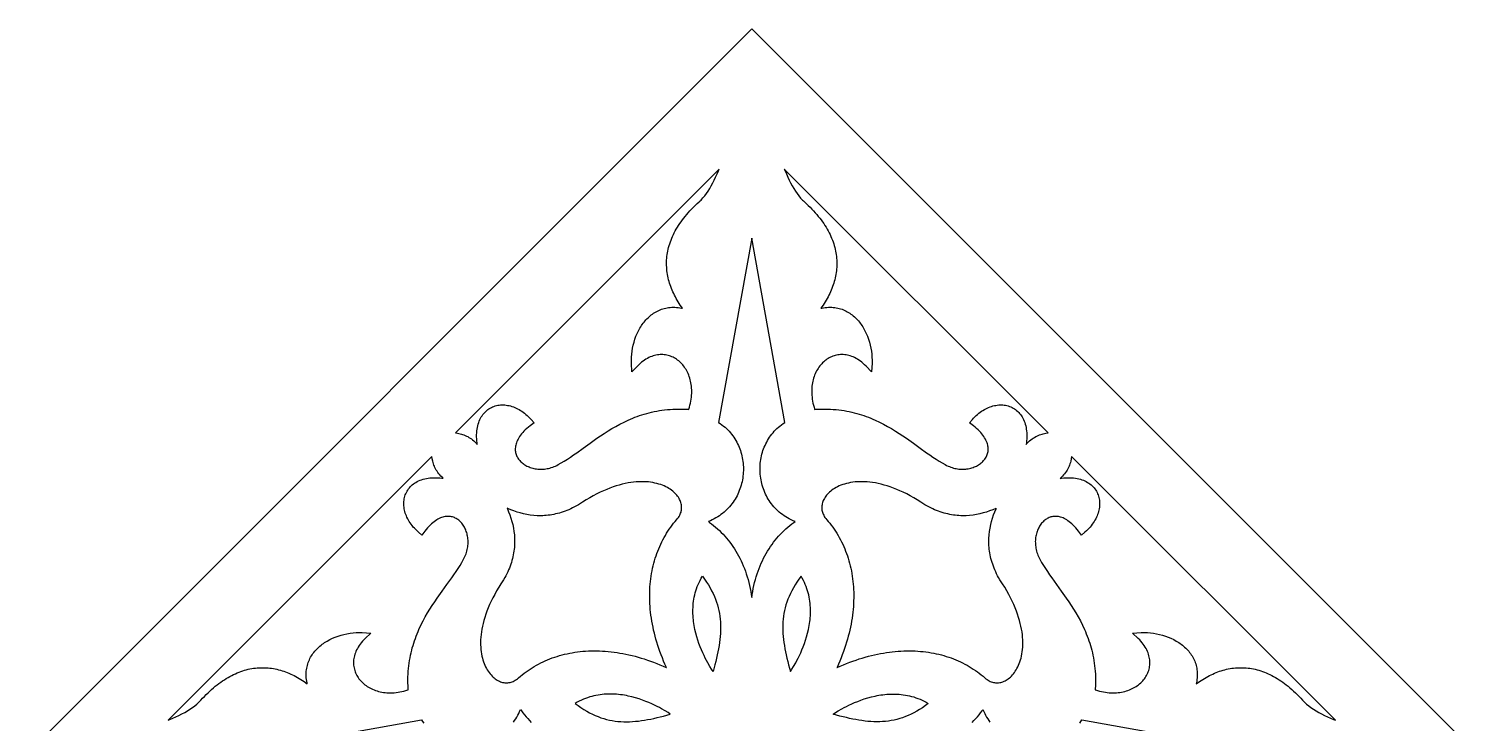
# Model space of a CAD drawing. Extents: x -43.3 to 43.4, y -43.3 to 43.4.
# Drawn here: x -43.3 to 43.4, y 1.8 to 43.4 of the extents above; entities that cross this region are included whole.
import ezdxf

# ---------------------------------------------------------------- set-up
doc = ezdxf.new("R2010")
doc.units = 0
doc.header["$MEASUREMENT"] = 0
doc.layers.get('0').update_dxf_attribs({"linetype": 'CONTINUOUS'})
doc.layers.add('LAYER_1', color=18, linetype='CONTINUOUS')

msp = doc.modelspace()

# ---------------------------------------------------------------- linework, layer by layer
msp.add_lwpolyline([(-43.345, 0.044), (0.017, -43.318), (43.379, 0.044), (0.017, 43.406)], close=True)
at = {"layer": 'LAYER_1'}
for points in [[(-5.083, 29.762), (-5.069, 29.871), (-5.052, 29.98), (-5.032, 30.089), (-5.008, 30.198), (-4.981, 30.307), (-4.95, 30.417), (-4.916, 30.526), (-4.879, 30.636), (-4.838, 30.746), (-4.794, 30.855), (-4.747, 30.965), (-4.696, 31.075), (-4.641, 31.184), (-4.583, 31.294), (-4.521, 31.403), (-4.456, 31.513), (-4.387, 31.622), (-4.315, 31.732), (-4.239, 31.841), (-4.159, 31.951), (-4.076, 32.06), (-3.989, 32.169), (-3.898, 32.278), (-3.803, 32.387), (-3.705, 32.496), (-3.603, 32.604), (-3.496, 32.713), (-3.387, 32.821), (-3.273, 32.929), (-3.156, 33.036), (-3.097, 33.092), (-3.04, 33.148), (-2.984, 33.208), (-2.929, 33.269), (-2.821, 33.4), (-2.717, 33.539), (-2.617, 33.687), (-2.52, 33.842), (-2.426, 34.004), (-2.335, 34.172), (-2.247, 34.346), (-2.162, 34.525), (-2.079, 34.709), (-1.999, 34.896), (-1.956, 35), (-17.77, 19.185), (-17.637, 19.163), (-17.487, 19.13), (-17.41, 19.11), (-17.334, 19.087), (-17.258, 19.06), (-17.182, 19.03), (-17.107, 18.997), (-17.031, 18.959), (-16.957, 18.918), (-16.883, 18.872), (-16.809, 18.821), (-16.737, 18.766), (-16.665, 18.705), (-16.595, 18.64), (-16.525, 18.569), (-16.459, 18.496), (-16.471, 18.583), (-16.484, 18.711), (-16.493, 18.836), (-16.496, 18.957), (-16.496, 19.075), (-16.491, 19.189), (-16.482, 19.3), (-16.468, 19.407), (-16.45, 19.511), (-16.429, 19.612), (-16.403, 19.709), (-16.374, 19.802), (-16.34, 19.892), (-16.304, 19.979), (-16.263, 20.061), (-16.219, 20.14), (-16.172, 20.215), (-16.121, 20.286), (-16.067, 20.353), (-16.01, 20.417), (-15.95, 20.476), (-15.888, 20.531), (-15.823, 20.582), (-15.755, 20.629), (-15.685, 20.671), (-15.613, 20.71), (-15.539, 20.744), (-15.464, 20.774), (-15.386, 20.799), (-15.307, 20.82), (-15.227, 20.837), (-15.146, 20.85), (-15.063, 20.858), (-14.98, 20.862), (-14.895, 20.862), (-14.811, 20.858), (-14.725, 20.849), (-14.64, 20.836), (-14.554, 20.819), (-14.467, 20.798), (-14.381, 20.773), (-14.295, 20.743), (-14.209, 20.71), (-14.123, 20.672), (-14.038, 20.63), (-13.953, 20.584), (-13.869, 20.534), (-13.786, 20.48), (-13.703, 20.422), (-13.622, 20.359), (-13.541, 20.293), (-13.462, 20.223), (-13.383, 20.148), (-13.307, 20.069), (-13.231, 19.987), (-13.056, 19.78), (-13.294, 19.602), (-13.395, 19.521), (-13.489, 19.44), (-13.576, 19.36), (-13.657, 19.28), (-13.731, 19.201), (-13.799, 19.122), (-13.861, 19.044), (-13.917, 18.967), (-13.967, 18.891), (-14.011, 18.815), (-14.049, 18.741), (-14.083, 18.668), (-14.111, 18.596), (-14.134, 18.526), (-14.152, 18.456), (-14.166, 18.388), (-14.175, 18.321), (-14.18, 18.256), (-14.181, 18.191), (-14.178, 18.128), (-14.171, 18.067), (-14.16, 18.006), (-14.145, 17.947), (-14.127, 17.889), (-14.105, 17.832), (-14.08, 17.777), (-14.052, 17.723), (-14.02, 17.67), (-13.985, 17.618), (-13.947, 17.569), (-13.905, 17.52), (-13.861, 17.473), (-13.814, 17.428), (-13.764, 17.385), (-13.711, 17.344), (-13.656, 17.305), (-13.598, 17.267), (-13.538, 17.232), (-13.476, 17.199), (-13.411, 17.169), (-13.344, 17.141), (-13.276, 17.115), (-13.206, 17.092), (-13.134, 17.071), (-13.06, 17.054), (-12.985, 17.039), (-12.909, 17.027), (-12.831, 17.018), (-12.753, 17.012), (-12.673, 17.008), (-12.593, 17.009), (-12.512, 17.012), (-12.431, 17.019), (-12.349, 17.029), (-12.266, 17.042), (-12.184, 17.059), (-12.101, 17.079), (-12.018, 17.103), (-11.935, 17.131), (-11.853, 17.163), (-11.771, 17.198), (-11.689, 17.237), (-11.606, 17.282), (-11.422, 17.383), (-11.239, 17.491), (-11.054, 17.608), (-10.868, 17.731), (-10.68, 17.86), (-10.489, 17.993), (-10.099, 18.274), (-9.697, 18.565), (-9.28, 18.86), (-9.064, 19.008), (-8.844, 19.154), (-8.618, 19.298), (-8.387, 19.438), (-8.15, 19.575), (-7.906, 19.707), (-7.657, 19.834), (-7.4, 19.953), (-7.269, 20.011), (-7.136, 20.066), (-7.001, 20.12), (-6.864, 20.171), (-6.725, 20.22), (-6.585, 20.267), (-6.442, 20.311), (-6.297, 20.353), (-6.15, 20.392), (-6.001, 20.428), (-5.849, 20.462), (-5.696, 20.492), (-5.54, 20.52), (-5.381, 20.544), (-5.221, 20.565), (-5.058, 20.582), (-4.893, 20.596), (-4.725, 20.607), (-4.554, 20.613), (-4.382, 20.616), (-4.206, 20.615), (-4.028, 20.611), (-3.848, 20.601), (-3.781, 20.597), (-3.775, 20.613), (-3.737, 20.735), (-3.703, 20.855), (-3.675, 20.975), (-3.651, 21.092), (-3.631, 21.209), (-3.616, 21.324), (-3.605, 21.437), (-3.599, 21.549), (-3.596, 21.659), (-3.598, 21.767), (-3.603, 21.873), (-3.612, 21.978), (-3.625, 22.08), (-3.642, 22.181), (-3.662, 22.279), (-3.685, 22.375), (-3.712, 22.469), (-3.742, 22.56), (-3.775, 22.649), (-3.811, 22.736), (-3.85, 22.819), (-3.891, 22.901), (-3.936, 22.979), (-3.983, 23.055), (-4.033, 23.128), (-4.085, 23.197), (-4.139, 23.264), (-4.196, 23.328), (-4.254, 23.389), (-4.315, 23.446), (-4.378, 23.5), (-4.442, 23.551), (-4.509, 23.599), (-4.577, 23.643), (-4.646, 23.683), (-4.717, 23.72), (-4.789, 23.753), (-4.863, 23.783), (-4.938, 23.808), (-5.014, 23.83), (-5.092, 23.848), (-5.17, 23.862), (-5.249, 23.873), (-5.329, 23.879), (-5.41, 23.88), (-5.492, 23.878), (-5.575, 23.871), (-5.658, 23.86), (-5.742, 23.844), (-5.826, 23.824), (-5.911, 23.799), (-5.997, 23.769), (-6.082, 23.735), (-6.169, 23.695), (-6.255, 23.65), (-6.341, 23.6), (-6.428, 23.544), (-6.514, 23.483), (-6.601, 23.416), (-6.687, 23.344), (-6.772, 23.266), (-6.858, 23.182), (-7.182, 22.838), (-7.215, 23.36), (-7.218, 23.542), (-7.212, 23.724), (-7.198, 23.907), (-7.175, 24.09), (-7.145, 24.271), (-7.106, 24.451), (-7.059, 24.629), (-7.004, 24.804), (-6.941, 24.975), (-6.87, 25.142), (-6.791, 25.305), (-6.705, 25.462), (-6.658, 25.539), (-6.61, 25.614), (-6.56, 25.687), (-6.508, 25.759), (-6.454, 25.829), (-6.398, 25.896), (-6.34, 25.962), (-6.281, 26.026), (-6.219, 26.088), (-6.155, 26.147), (-6.09, 26.204), (-6.022, 26.258), (-5.953, 26.31), (-5.882, 26.36), (-5.809, 26.406), (-5.734, 26.45), (-5.657, 26.491), (-5.579, 26.528), (-5.498, 26.563), (-5.416, 26.594), (-5.333, 26.622), (-5.247, 26.647), (-5.16, 26.668), (-5.071, 26.686), (-4.981, 26.699), (-4.889, 26.709), (-4.796, 26.715), (-4.701, 26.717), (-4.604, 26.716), (-4.507, 26.71), (-4.408, 26.7), (-4.308, 26.685), (-4.206, 26.667), (-4.147, 26.654), (-4.282, 26.848), (-4.408, 27.045), (-4.524, 27.243), (-4.579, 27.344), (-4.631, 27.444), (-4.68, 27.545), (-4.727, 27.647), (-4.772, 27.749), (-4.814, 27.851), (-4.853, 27.954), (-4.889, 28.057), (-4.923, 28.161), (-4.954, 28.266), (-4.983, 28.37), (-5.008, 28.475), (-5.031, 28.581), (-5.051, 28.687), (-5.068, 28.793), (-5.081, 28.899), (-5.092, 29.006), (-5.1, 29.113), (-5.105, 29.221), (-5.107, 29.328), (-5.106, 29.436), (-5.102, 29.545), (-5.094, 29.653)], [(16.01, 20.416), (16.067, 20.353), (16.121, 20.286), (16.171, 20.215), (16.219, 20.14), (16.263, 20.061), (16.303, 19.978), (16.34, 19.892), (16.374, 19.802), (16.403, 19.709), (16.429, 19.612), (16.45, 19.511), (16.468, 19.407), (16.481, 19.3), (16.491, 19.189), (16.496, 19.074), (16.496, 18.957), (16.493, 18.835), (16.484, 18.711), (16.471, 18.583), (16.459, 18.495), (16.525, 18.569), (16.595, 18.64), (16.665, 18.705), (16.737, 18.766), (16.809, 18.821), (16.883, 18.872), (16.957, 18.918), (17.031, 18.959), (17.107, 18.997), (17.182, 19.03), (17.258, 19.06), (17.334, 19.087), (17.41, 19.11), (17.487, 19.13), (17.637, 19.163), (17.77, 19.185), (1.956, 35), (1.999, 34.896), (2.079, 34.709), (2.162, 34.525), (2.247, 34.346), (2.335, 34.172), (2.426, 34.004), (2.52, 33.842), (2.617, 33.687), (2.717, 33.539), (2.821, 33.4), (2.929, 33.268), (2.984, 33.207), (3.04, 33.148), (3.097, 33.091), (3.156, 33.036), (3.273, 32.929), (3.387, 32.821), (3.496, 32.713), (3.602, 32.604), (3.705, 32.495), (3.803, 32.387), (3.898, 32.278), (3.989, 32.169), (4.076, 32.06), (4.159, 31.95), (4.239, 31.841), (4.315, 31.732), (4.387, 31.622), (4.456, 31.513), (4.521, 31.403), (4.583, 31.294), (4.641, 31.184), (4.696, 31.074), (4.747, 30.965), (4.794, 30.855), (4.838, 30.746), (4.879, 30.636), (4.916, 30.526), (4.95, 30.417), (4.981, 30.307), (5.008, 30.198), (5.032, 30.089), (5.052, 29.98), (5.069, 29.871), (5.083, 29.762), (5.094, 29.653), (5.102, 29.545), (5.106, 29.436), (5.107, 29.328), (5.105, 29.221), (5.1, 29.113), (5.092, 29.006), (5.081, 28.899), (5.068, 28.793), (5.051, 28.687), (5.031, 28.581), (5.008, 28.475), (4.983, 28.37), (4.954, 28.266), (4.923, 28.161), (4.889, 28.057), (4.853, 27.954), (4.814, 27.851), (4.772, 27.749), (4.727, 27.647), (4.68, 27.545), (4.631, 27.444), (4.579, 27.344), (4.524, 27.243), (4.408, 27.045), (4.282, 26.848), (4.147, 26.654), (4.206, 26.667), (4.308, 26.685), (4.408, 26.7), (4.507, 26.71), (4.604, 26.716), (4.701, 26.718), (4.795, 26.715), (4.889, 26.709), (4.981, 26.699), (5.071, 26.686), (5.16, 26.668), (5.247, 26.647), (5.332, 26.623), (5.416, 26.595), (5.498, 26.563), (5.579, 26.529), (5.657, 26.491), (5.734, 26.45), (5.809, 26.406), (5.882, 26.36), (5.953, 26.31), (6.022, 26.258), (6.09, 26.204), (6.155, 26.147), (6.219, 26.088), (6.281, 26.026), (6.34, 25.962), (6.398, 25.896), (6.454, 25.829), (6.508, 25.759), (6.56, 25.687), (6.61, 25.614), (6.658, 25.539), (6.705, 25.462), (6.791, 25.305), (6.87, 25.143), (6.941, 24.975), (7.004, 24.804), (7.059, 24.629), (7.106, 24.451), (7.144, 24.271), (7.175, 24.09), (7.198, 23.907), (7.212, 23.725), (7.218, 23.542), (7.215, 23.36), (7.182, 22.838), (6.858, 23.182), (6.772, 23.266), (6.687, 23.344), (6.6, 23.417), (6.514, 23.483), (6.428, 23.544), (6.341, 23.6), (6.255, 23.65), (6.168, 23.695), (6.082, 23.735), (5.997, 23.769), (5.911, 23.799), (5.826, 23.824), (5.742, 23.844), (5.658, 23.86), (5.575, 23.871), (5.492, 23.878), (5.41, 23.88), (5.329, 23.879), (5.249, 23.873), (5.17, 23.862), (5.091, 23.848), (5.014, 23.83), (4.938, 23.808), (4.863, 23.783), (4.789, 23.753), (4.717, 23.72), (4.646, 23.683), (4.576, 23.643), (4.508, 23.599), (4.442, 23.551), (4.378, 23.5), (4.315, 23.446), (4.254, 23.389), (4.195, 23.328), (4.139, 23.264), (4.085, 23.197), (4.032, 23.127), (3.983, 23.055), (3.936, 22.979), (3.891, 22.901), (3.85, 22.819), (3.811, 22.735), (3.775, 22.649), (3.742, 22.56), (3.712, 22.469), (3.685, 22.375), (3.662, 22.279), (3.642, 22.181), (3.625, 22.08), (3.612, 21.978), (3.603, 21.873), (3.598, 21.767), (3.596, 21.659), (3.599, 21.549), (3.605, 21.437), (3.616, 21.324), (3.631, 21.209), (3.651, 21.092), (3.675, 20.974), (3.703, 20.855), (3.737, 20.735), (3.775, 20.613), (3.781, 20.596), (3.848, 20.601), (4.028, 20.61), (4.206, 20.615), (4.382, 20.616), (4.554, 20.613), (4.725, 20.607), (4.893, 20.596), (5.058, 20.582), (5.221, 20.565), (5.381, 20.544), (5.54, 20.52), (5.696, 20.492), (5.849, 20.462), (6.001, 20.428), (6.15, 20.392), (6.297, 20.353), (6.442, 20.311), (6.585, 20.267), (6.725, 20.22), (6.864, 20.171), (7.001, 20.12), (7.136, 20.066), (7.269, 20.011), (7.4, 19.953), (7.657, 19.833), (7.906, 19.707), (8.15, 19.575), (8.387, 19.438), (8.618, 19.297), (8.843, 19.154), (9.064, 19.008), (9.28, 18.86), (9.697, 18.565), (10.099, 18.274), (10.489, 17.993), (10.679, 17.859), (10.868, 17.731), (11.054, 17.608), (11.239, 17.491), (11.422, 17.383), (11.606, 17.282), (11.689, 17.237), (11.771, 17.198), (11.853, 17.163), (11.935, 17.131), (12.018, 17.103), (12.101, 17.079), (12.183, 17.059), (12.266, 17.042), (12.348, 17.029), (12.43, 17.019), (12.512, 17.012), (12.593, 17.009), (12.673, 17.008), (12.753, 17.011), (12.831, 17.018), (12.909, 17.027), (12.985, 17.039), (13.06, 17.054), (13.133, 17.071), (13.205, 17.092), (13.276, 17.115), (13.344, 17.141), (13.411, 17.169), (13.476, 17.199), (13.538, 17.232), (13.598, 17.267), (13.656, 17.305), (13.711, 17.344), (13.764, 17.385), (13.814, 17.428), (13.861, 17.473), (13.905, 17.52), (13.947, 17.568), (13.985, 17.618), (14.02, 17.67), (14.052, 17.723), (14.08, 17.777), (14.105, 17.832), (14.127, 17.889), (14.145, 17.947), (14.16, 18.006), (14.171, 18.067), (14.178, 18.128), (14.181, 18.191), (14.18, 18.256), (14.175, 18.321), (14.166, 18.388), (14.152, 18.456), (14.134, 18.525), (14.111, 18.596), (14.083, 18.668), (14.049, 18.741), (14.011, 18.815), (13.966, 18.89), (13.917, 18.967), (13.861, 19.044), (13.799, 19.122), (13.731, 19.201), (13.657, 19.28), (13.576, 19.36), (13.489, 19.44), (13.394, 19.521), (13.293, 19.602), (13.056, 19.78), (13.231, 19.986), (13.307, 20.069), (13.383, 20.148), (13.461, 20.222), (13.541, 20.293), (13.621, 20.359), (13.703, 20.422), (13.786, 20.48), (13.869, 20.534), (13.953, 20.584), (14.038, 20.63), (14.123, 20.672), (14.209, 20.709), (14.295, 20.743), (14.381, 20.772), (14.467, 20.798), (14.553, 20.819), (14.639, 20.836), (14.725, 20.849), (14.811, 20.857), (14.895, 20.862), (14.98, 20.862), (15.063, 20.858), (15.145, 20.85), (15.227, 20.837), (15.307, 20.82), (15.386, 20.799), (15.464, 20.773), (15.539, 20.744), (15.613, 20.709), (15.685, 20.671), (15.755, 20.628), (15.823, 20.582), (15.888, 20.531), (15.95, 20.476)], [(0, 30.851), (-1.983, 19.805), (-1.882, 19.738), (-1.785, 19.669), (-1.691, 19.597), (-1.602, 19.521), (-1.515, 19.444), (-1.432, 19.363), (-1.353, 19.28), (-1.277, 19.195), (-1.205, 19.107), (-1.136, 19.017), (-1.071, 18.925), (-1.009, 18.831), (-0.951, 18.735), (-0.897, 18.637), (-0.846, 18.538), (-0.798, 18.437), (-0.754, 18.335), (-0.713, 18.231), (-0.676, 18.126), (-0.643, 18.02), (-0.613, 17.913), (-0.586, 17.806), (-0.563, 17.697), (-0.543, 17.587), (-0.527, 17.477), (-0.515, 17.367), (-0.506, 17.256), (-0.5, 17.145), (-0.498, 17.034), (-0.499, 16.922), (-0.504, 16.811), (-0.512, 16.7), (-0.524, 16.589), (-0.539, 16.478), (-0.558, 16.368), (-0.58, 16.259), (-0.606, 16.15), (-0.635, 16.042), (-0.667, 15.935), (-0.703, 15.829), (-0.743, 15.724), (-0.786, 15.62), (-0.832, 15.518), (-0.882, 15.417), (-0.935, 15.318), (-0.992, 15.22), (-1.052, 15.124), (-1.116, 15.03), (-1.183, 14.938), (-1.253, 14.848), (-1.327, 14.76), (-1.404, 14.675), (-1.485, 14.592), (-1.569, 14.511), (-1.656, 14.433), (-1.747, 14.358), (-1.842, 14.286), (-1.939, 14.216), (-2.041, 14.15), (-2.145, 14.087), (-2.253, 14.027), (-2.365, 13.97), (-2.479, 13.917), (-2.598, 13.868), (-2.528, 13.815), (-2.405, 13.724), (-2.285, 13.63), (-2.167, 13.532), (-2.051, 13.431), (-1.938, 13.326), (-1.828, 13.218), (-1.72, 13.107), (-1.614, 12.992), (-1.512, 12.874), (-1.412, 12.753), (-1.314, 12.628), (-1.22, 12.501), (-1.128, 12.37), (-1.04, 12.235), (-0.954, 12.098), (-0.871, 11.958), (-0.792, 11.814), (-0.715, 11.668), (-0.642, 11.518), (-0.572, 11.366), (-0.505, 11.21), (-0.442, 11.052), (-0.381, 10.891), (-0.325, 10.726), (-0.271, 10.559), (-0.222, 10.39), (-0.176, 10.217), (-0.133, 10.042), (-0.094, 9.864), (-0.059, 9.683), (-0.028, 9.499), (0, 9.313), (0.027, 9.499), (0.059, 9.683), (0.094, 9.864), (0.133, 10.042), (0.175, 10.217), (0.222, 10.39), (0.271, 10.559), (0.325, 10.726), (0.381, 10.891), (0.441, 11.052), (0.505, 11.21), (0.572, 11.366), (0.642, 11.518), (0.715, 11.668), (0.792, 11.814), (0.871, 11.958), (0.954, 12.098), (1.04, 12.236), (1.128, 12.37), (1.22, 12.501), (1.314, 12.628), (1.411, 12.753), (1.511, 12.874), (1.614, 12.992), (1.72, 13.107), (1.828, 13.218), (1.938, 13.326), (2.051, 13.431), (2.167, 13.532), (2.285, 13.63), (2.405, 13.724), (2.528, 13.815), (2.597, 13.868), (2.479, 13.917), (2.364, 13.97), (2.253, 14.027), (2.145, 14.087), (2.041, 14.15), (1.939, 14.216), (1.842, 14.286), (1.747, 14.358), (1.656, 14.433), (1.569, 14.511), (1.485, 14.592), (1.404, 14.675), (1.327, 14.76), (1.253, 14.848), (1.182, 14.938), (1.115, 15.03), (1.052, 15.124), (0.992, 15.22), (0.935, 15.318), (0.882, 15.417), (0.832, 15.518), (0.786, 15.62), (0.743, 15.724), (0.703, 15.829), (0.667, 15.935), (0.635, 16.042), (0.606, 16.15), (0.58, 16.259), (0.558, 16.368), (0.539, 16.478), (0.524, 16.589), (0.512, 16.7), (0.504, 16.811), (0.499, 16.922), (0.498, 17.034), (0.5, 17.145), (0.505, 17.256), (0.515, 17.367), (0.527, 17.477), (0.543, 17.587), (0.563, 17.697), (0.586, 17.806), (0.612, 17.914), (0.642, 18.021), (0.676, 18.127), (0.713, 18.231), (0.754, 18.335), (0.798, 18.437), (0.845, 18.538), (0.897, 18.638), (0.951, 18.735), (1.009, 18.831), (1.071, 18.925), (1.136, 19.017), (1.205, 19.107), (1.277, 19.195), (1.353, 19.28), (1.432, 19.363), (1.515, 19.444), (1.601, 19.522), (1.691, 19.597), (1.785, 19.669), (1.882, 19.738), (1.982, 19.805)], [(-19.122, 13.799), (-19.201, 13.731), (-19.28, 13.657), (-19.36, 13.576), (-19.44, 13.489), (-19.521, 13.395), (-19.602, 13.294), (-19.78, 13.056), (-19.987, 13.231), (-20.069, 13.307), (-20.148, 13.383), (-20.222, 13.462), (-20.293, 13.541), (-20.359, 13.622), (-20.422, 13.703), (-20.48, 13.786), (-20.534, 13.869), (-20.584, 13.953), (-20.63, 14.038), (-20.672, 14.123), (-20.71, 14.209), (-20.743, 14.295), (-20.773, 14.381), (-20.798, 14.467), (-20.819, 14.554), (-20.836, 14.64), (-20.849, 14.725), (-20.857, 14.811), (-20.862, 14.896), (-20.862, 14.98), (-20.858, 15.063), (-20.85, 15.146), (-20.837, 15.227), (-20.82, 15.307), (-20.799, 15.386), (-20.773, 15.464), (-20.744, 15.54), (-20.71, 15.613), (-20.671, 15.685), (-20.629, 15.755), (-20.582, 15.823), (-20.531, 15.888), (-20.476, 15.951), (-20.416, 16.01), (-20.353, 16.067), (-20.286, 16.121), (-20.215, 16.172), (-20.14, 16.219), (-20.061, 16.263), (-19.978, 16.304), (-19.892, 16.341), (-19.802, 16.374), (-19.709, 16.403), (-19.612, 16.429), (-19.511, 16.451), (-19.407, 16.468), (-19.3, 16.482), (-19.189, 16.491), (-19.075, 16.496), (-18.957, 16.497), (-18.836, 16.493), (-18.711, 16.484), (-18.583, 16.471), (-18.496, 16.46), (-18.569, 16.525), (-18.64, 16.595), (-18.705, 16.665), (-18.766, 16.737), (-18.821, 16.809), (-18.872, 16.883), (-18.918, 16.957), (-18.959, 17.031), (-18.997, 17.107), (-19.03, 17.182), (-19.06, 17.258), (-19.087, 17.334), (-19.11, 17.41), (-19.13, 17.487), (-19.163, 17.637), (-19.185, 17.77), (-35, 1.956), (-34.896, 1.999), (-34.709, 2.079), (-34.525, 2.162), (-34.346, 2.247), (-34.172, 2.335), (-34.004, 2.426), (-33.842, 2.52), (-33.687, 2.617), (-33.539, 2.717), (-33.4, 2.821), (-33.269, 2.929), (-33.208, 2.984), (-33.148, 3.04), (-33.092, 3.097), (-33.036, 3.157), (-32.929, 3.273), (-32.821, 3.387), (-32.713, 3.497), (-32.604, 3.603), (-32.495, 3.705), (-32.387, 3.803), (-32.278, 3.898), (-32.169, 3.989), (-32.06, 4.076), (-31.95, 4.159), (-31.841, 4.239), (-31.732, 4.315), (-31.622, 4.387), (-31.513, 4.456), (-31.403, 4.521), (-31.294, 4.583), (-31.184, 4.641), (-31.075, 4.696), (-30.965, 4.747), (-30.855, 4.794), (-30.746, 4.838), (-30.636, 4.879), (-30.526, 4.916), (-30.417, 4.95), (-30.307, 4.981), (-30.198, 5.008), (-30.089, 5.032), (-29.98, 5.052), (-29.871, 5.069), (-29.762, 5.083), (-29.653, 5.094), (-29.545, 5.102), (-29.436, 5.106), (-29.328, 5.107), (-29.221, 5.105), (-29.113, 5.101), (-29.006, 5.093), (-28.899, 5.082), (-28.793, 5.068), (-28.686, 5.051), (-28.581, 5.031), (-28.475, 5.008), (-28.37, 4.983), (-28.265, 4.954), (-28.161, 4.923), (-28.057, 4.889), (-27.954, 4.853), (-27.851, 4.814), (-27.749, 4.772), (-27.647, 4.727), (-27.545, 4.68), (-27.444, 4.631), (-27.343, 4.579), (-27.243, 4.524), (-27.045, 4.408), (-26.848, 4.283), (-26.654, 4.147), (-26.667, 4.206), (-26.685, 4.308), (-26.7, 4.408), (-26.71, 4.507), (-26.716, 4.605), (-26.717, 4.701), (-26.715, 4.796), (-26.709, 4.889), (-26.699, 4.981), (-26.686, 5.071), (-26.668, 5.16), (-26.647, 5.247), (-26.622, 5.333), (-26.594, 5.416), (-26.563, 5.499), (-26.528, 5.579), (-26.491, 5.657), (-26.45, 5.734), (-26.406, 5.809), (-26.36, 5.882), (-26.31, 5.953), (-26.258, 6.023), (-26.204, 6.09), (-26.147, 6.155), (-26.088, 6.219), (-26.026, 6.281), (-25.962, 6.34), (-25.896, 6.398), (-25.829, 6.454), (-25.759, 6.508), (-25.687, 6.56), (-25.614, 6.61), (-25.539, 6.658), (-25.462, 6.705), (-25.305, 6.791), (-25.142, 6.87), (-24.975, 6.941), (-24.804, 7.004), (-24.629, 7.059), (-24.451, 7.106), (-24.271, 7.145), (-24.09, 7.175), (-23.907, 7.198), (-23.724, 7.212), (-23.542, 7.218), (-23.36, 7.215), (-22.838, 7.182), (-23.182, 6.858), (-23.266, 6.773), (-23.344, 6.687), (-23.416, 6.601), (-23.483, 6.514), (-23.544, 6.428), (-23.6, 6.341), (-23.65, 6.255), (-23.695, 6.169), (-23.734, 6.083), (-23.769, 5.997), (-23.799, 5.911), (-23.824, 5.826), (-23.844, 5.742), (-23.86, 5.658), (-23.871, 5.575), (-23.878, 5.492), (-23.88, 5.41), (-23.878, 5.329), (-23.872, 5.249), (-23.862, 5.17), (-23.848, 5.092), (-23.83, 5.014), (-23.808, 4.938), (-23.783, 4.863), (-23.753, 4.79), (-23.72, 4.717), (-23.683, 4.646), (-23.642, 4.577), (-23.599, 4.509), (-23.551, 4.442), (-23.5, 4.378), (-23.446, 4.315), (-23.389, 4.254), (-23.328, 4.196), (-23.264, 4.139), (-23.197, 4.085), (-23.127, 4.033), (-23.055, 3.983), (-22.979, 3.936), (-22.9, 3.892), (-22.819, 3.85), (-22.735, 3.811), (-22.649, 3.775), (-22.56, 3.742), (-22.469, 3.712), (-22.375, 3.685), (-22.279, 3.662), (-22.181, 3.642), (-22.08, 3.625), (-21.978, 3.612), (-21.873, 3.603), (-21.767, 3.598), (-21.659, 3.596), (-21.549, 3.599), (-21.437, 3.606), (-21.324, 3.616), (-21.209, 3.631), (-21.092, 3.651), (-20.974, 3.675), (-20.855, 3.704), (-20.735, 3.737), (-20.613, 3.775), (-20.597, 3.781), (-20.601, 3.848), (-20.61, 4.028), (-20.615, 4.206), (-20.616, 4.382), (-20.613, 4.555), (-20.607, 4.725), (-20.596, 4.893), (-20.582, 5.058), (-20.565, 5.221), (-20.544, 5.382), (-20.52, 5.54), (-20.492, 5.696), (-20.462, 5.849), (-20.428, 6.001), (-20.392, 6.15), (-20.353, 6.297), (-20.311, 6.442), (-20.267, 6.585), (-20.22, 6.725), (-20.171, 6.864), (-20.12, 7.001), (-20.066, 7.136), (-20.011, 7.269), (-19.953, 7.4), (-19.833, 7.657), (-19.707, 7.907), (-19.575, 8.15), (-19.438, 8.387), (-19.297, 8.618), (-19.154, 8.844), (-19.008, 9.064), (-18.86, 9.28), (-18.565, 9.697), (-18.274, 10.099), (-17.993, 10.489), (-17.859, 10.68), (-17.731, 10.868), (-17.608, 11.054), (-17.491, 11.239), (-17.383, 11.422), (-17.282, 11.606), (-17.237, 11.689), (-17.198, 11.771), (-17.163, 11.853), (-17.131, 11.935), (-17.103, 12.018), (-17.079, 12.101), (-17.059, 12.184), (-17.042, 12.266), (-17.029, 12.348), (-17.019, 12.431), (-17.012, 12.512), (-17.009, 12.593), (-17.009, 12.673), (-17.012, 12.753), (-17.018, 12.831), (-17.027, 12.909), (-17.039, 12.985), (-17.054, 13.06), (-17.071, 13.134), (-17.092, 13.206), (-17.115, 13.276), (-17.141, 13.344), (-17.169, 13.411), (-17.199, 13.476), (-17.232, 13.538), (-17.267, 13.598), (-17.305, 13.656), (-17.344, 13.711), (-17.385, 13.764), (-17.428, 13.814), (-17.473, 13.861), (-17.52, 13.905), (-17.569, 13.947), (-17.618, 13.985), (-17.67, 14.02), (-17.723, 14.052), (-17.777, 14.08), (-17.832, 14.105), (-17.889, 14.127), (-17.947, 14.145), (-18.006, 14.16), (-18.067, 14.171), (-18.128, 14.178), (-18.191, 14.181), (-18.256, 14.18), (-18.321, 14.175), (-18.388, 14.166), (-18.456, 14.152), (-18.525, 14.134), (-18.596, 14.111), (-18.668, 14.083), (-18.741, 14.049), (-18.815, 14.011), (-18.891, 13.967), (-18.967, 13.917), (-19.044, 13.861)], [(35, 1.956), (19.185, 17.77), (19.163, 17.637), (19.13, 17.487), (19.11, 17.41), (19.086, 17.334), (19.06, 17.258), (19.03, 17.182), (18.997, 17.107), (18.959, 17.031), (18.918, 16.957), (18.872, 16.883), (18.821, 16.809), (18.766, 16.737), (18.705, 16.665), (18.64, 16.595), (18.569, 16.525), (18.495, 16.459), (18.583, 16.471), (18.711, 16.484), (18.835, 16.493), (18.957, 16.496), (19.074, 16.496), (19.189, 16.491), (19.3, 16.481), (19.407, 16.468), (19.511, 16.45), (19.612, 16.429), (19.709, 16.403), (19.802, 16.374), (19.892, 16.34), (19.978, 16.303), (20.061, 16.263), (20.14, 16.219), (20.215, 16.171), (20.286, 16.121), (20.353, 16.067), (20.416, 16.01), (20.476, 15.95), (20.531, 15.888), (20.582, 15.823), (20.628, 15.755), (20.671, 15.685), (20.709, 15.613), (20.744, 15.539), (20.773, 15.464), (20.799, 15.386), (20.82, 15.307), (20.837, 15.227), (20.85, 15.145), (20.858, 15.063), (20.862, 14.98), (20.862, 14.895), (20.857, 14.811), (20.849, 14.725), (20.836, 14.639), (20.819, 14.553), (20.798, 14.467), (20.772, 14.381), (20.743, 14.295), (20.709, 14.209), (20.672, 14.123), (20.63, 14.038), (20.584, 13.953), (20.534, 13.869), (20.48, 13.786), (20.422, 13.703), (20.359, 13.621), (20.293, 13.541), (20.222, 13.461), (20.148, 13.383), (20.069, 13.307), (19.986, 13.231), (19.78, 13.056), (19.602, 13.293), (19.521, 13.394), (19.44, 13.489), (19.36, 13.576), (19.28, 13.657), (19.201, 13.731), (19.122, 13.799), (19.044, 13.861), (18.967, 13.917), (18.89, 13.966), (18.815, 14.011), (18.741, 14.049), (18.668, 14.083), (18.596, 14.111), (18.525, 14.134), (18.456, 14.152), (18.388, 14.166), (18.321, 14.175), (18.256, 14.18), (18.191, 14.181), (18.128, 14.178), (18.067, 14.171), (18.006, 14.16), (17.947, 14.145), (17.889, 14.127), (17.832, 14.105), (17.777, 14.08), (17.723, 14.052), (17.67, 14.02), (17.618, 13.985), (17.568, 13.947), (17.52, 13.905), (17.473, 13.861), (17.428, 13.814), (17.385, 13.764), (17.344, 13.711), (17.305, 13.656), (17.267, 13.598), (17.232, 13.538), (17.199, 13.476), (17.169, 13.411), (17.141, 13.344), (17.115, 13.276), (17.092, 13.205), (17.071, 13.133), (17.054, 13.06), (17.039, 12.985), (17.027, 12.909), (17.018, 12.831), (17.011, 12.753), (17.008, 12.673), (17.009, 12.593), (17.012, 12.512), (17.019, 12.43), (17.029, 12.348), (17.042, 12.266), (17.059, 12.183), (17.079, 12.101), (17.103, 12.018), (17.131, 11.935), (17.163, 11.853), (17.198, 11.771), (17.237, 11.689), (17.282, 11.606), (17.383, 11.422), (17.491, 11.239), (17.608, 11.054), (17.731, 10.868), (17.859, 10.679), (17.993, 10.489), (18.274, 10.099), (18.565, 9.697), (18.86, 9.28), (19.008, 9.064), (19.154, 8.843), (19.297, 8.618), (19.438, 8.387), (19.575, 8.15), (19.707, 7.906), (19.833, 7.657), (19.953, 7.4), (20.011, 7.269), (20.066, 7.136), (20.12, 7.001), (20.171, 6.864), (20.22, 6.725), (20.267, 6.585), (20.311, 6.442), (20.353, 6.297), (20.392, 6.15), (20.428, 6.001), (20.462, 5.849), (20.492, 5.696), (20.52, 5.54), (20.544, 5.381), (20.565, 5.221), (20.582, 5.058), (20.596, 4.893), (20.607, 4.725), (20.613, 4.554), (20.616, 4.382), (20.615, 4.206), (20.61, 4.028), (20.601, 3.848), (20.596, 3.781), (20.613, 3.775), (20.735, 3.737), (20.855, 3.703), (20.974, 3.675), (21.092, 3.651), (21.209, 3.631), (21.324, 3.616), (21.437, 3.605), (21.549, 3.599), (21.659, 3.596), (21.767, 3.598), (21.873, 3.603), (21.978, 3.612), (22.08, 3.625), (22.181, 3.642), (22.279, 3.662), (22.375, 3.685), (22.469, 3.712), (22.56, 3.742), (22.649, 3.775), (22.735, 3.811), (22.819, 3.85), (22.901, 3.891), (22.979, 3.936), (23.055, 3.983), (23.127, 4.032), (23.197, 4.085), (23.264, 4.139), (23.328, 4.195), (23.389, 4.254), (23.446, 4.315), (23.5, 4.378), (23.551, 4.442), (23.599, 4.508), (23.643, 4.576), (23.683, 4.646), (23.72, 4.717), (23.753, 4.789), (23.783, 4.863), (23.808, 4.938), (23.83, 5.014), (23.848, 5.091), (23.862, 5.17), (23.873, 5.249), (23.879, 5.329), (23.88, 5.41), (23.878, 5.492), (23.871, 5.575), (23.86, 5.658), (23.844, 5.742), (23.824, 5.826), (23.799, 5.911), (23.769, 5.997), (23.735, 6.082), (23.695, 6.168), (23.65, 6.255), (23.6, 6.341), (23.544, 6.428), (23.483, 6.514), (23.417, 6.6), (23.344, 6.687), (23.266, 6.772), (23.182, 6.858), (22.838, 7.182), (23.36, 7.215), (23.542, 7.218), (23.725, 7.212), (23.907, 7.198), (24.09, 7.175), (24.271, 7.144), (24.451, 7.106), (24.629, 7.059), (24.804, 7.004), (24.975, 6.941), (25.143, 6.87), (25.305, 6.791), (25.462, 6.705), (25.539, 6.658), (25.614, 6.61), (25.687, 6.56), (25.759, 6.508), (25.829, 6.454), (25.896, 6.398), (25.962, 6.34), (26.026, 6.281), (26.088, 6.219), (26.147, 6.155), (26.204, 6.09), (26.258, 6.022), (26.31, 5.953), (26.36, 5.882), (26.406, 5.809), (26.45, 5.734), (26.491, 5.657), (26.529, 5.579), (26.563, 5.498), (26.595, 5.416), (26.623, 5.332), (26.647, 5.247), (26.668, 5.16), (26.686, 5.071), (26.699, 4.981), (26.709, 4.889), (26.715, 4.795), (26.718, 4.701), (26.716, 4.604), (26.71, 4.507), (26.7, 4.408), (26.685, 4.308), (26.667, 4.206), (26.654, 4.147), (26.848, 4.282), (27.045, 4.408), (27.243, 4.524), (27.344, 4.579), (27.444, 4.631), (27.545, 4.68), (27.647, 4.727), (27.749, 4.772), (27.851, 4.814), (27.954, 4.853), (28.057, 4.889), (28.161, 4.923), (28.266, 4.954), (28.37, 4.983), (28.475, 5.008), (28.581, 5.031), (28.687, 5.051), (28.793, 5.068), (28.899, 5.081), (29.006, 5.092), (29.113, 5.1), (29.221, 5.105), (29.328, 5.107), (29.436, 5.106), (29.545, 5.102), (29.653, 5.094), (29.762, 5.083), (29.871, 5.069), (29.98, 5.052), (30.089, 5.032), (30.198, 5.008), (30.307, 4.981), (30.417, 4.95), (30.526, 4.916), (30.636, 4.879), (30.746, 4.838), (30.855, 4.794), (30.965, 4.747), (31.074, 4.696), (31.184, 4.641), (31.294, 4.583), (31.403, 4.521), (31.513, 4.456), (31.622, 4.387), (31.732, 4.315), (31.841, 4.239), (31.95, 4.159), (32.06, 4.076), (32.169, 3.989), (32.278, 3.898), (32.387, 3.803), (32.495, 3.705), (32.604, 3.602), (32.713, 3.496), (32.821, 3.387), (32.929, 3.273), (33.036, 3.156), (33.091, 3.097), (33.148, 3.04), (33.207, 2.984), (33.268, 2.929), (33.4, 2.821), (33.539, 2.717), (33.687, 2.617), (33.842, 2.52), (34.004, 2.426), (34.172, 2.335), (34.346, 2.247), (34.525, 2.162), (34.709, 2.079), (34.896, 1.999)], [(-13.682, 14.333), (-13.879, 14.383), (-14.073, 14.44), (-14.264, 14.505), (-14.451, 14.576), (-14.634, 14.652), (-14.667, 14.668), (-14.652, 14.634), (-14.576, 14.451), (-14.505, 14.264), (-14.44, 14.074), (-14.383, 13.88), (-14.333, 13.682), (-14.291, 13.481), (-14.258, 13.276), (-14.234, 13.068), (-14.221, 12.86), (-14.218, 12.75), (-14.218, 12.643), (-14.22, 12.535), (-14.226, 12.426), (-14.234, 12.317), (-14.246, 12.207), (-14.26, 12.096), (-14.277, 11.985), (-14.298, 11.874), (-14.322, 11.762), (-14.349, 11.649), (-14.379, 11.536), (-14.413, 11.423), (-14.45, 11.31), (-14.49, 11.196), (-14.534, 11.082), (-14.581, 10.967), (-14.632, 10.853), (-14.686, 10.738), (-14.744, 10.623), (-14.805, 10.507), (-14.877, 10.381), (-15.035, 10.141), (-15.17, 9.925), (-15.297, 9.712), (-15.414, 9.502), (-15.523, 9.296), (-15.623, 9.092), (-15.716, 8.892), (-15.8, 8.695), (-15.876, 8.501), (-15.945, 8.311), (-16.006, 8.125), (-16.06, 7.942), (-16.107, 7.763), (-16.148, 7.588), (-16.182, 7.417), (-16.209, 7.25), (-16.23, 7.087), (-16.246, 6.927), (-16.255, 6.772), (-16.259, 6.621), (-16.258, 6.474), (-16.252, 6.332), (-16.241, 6.194), (-16.225, 6.06), (-16.205, 5.931), (-16.18, 5.806), (-16.152, 5.686), (-16.12, 5.57), (-16.084, 5.458), (-16.044, 5.352), (-16.002, 5.25), (-15.956, 5.153), (-15.908, 5.06), (-15.858, 4.973), (-15.805, 4.89), (-15.749, 4.811), (-15.692, 4.738), (-15.634, 4.67), (-15.574, 4.606), (-15.512, 4.547), (-15.45, 4.493), (-15.387, 4.444), (-15.323, 4.399), (-15.259, 4.359), (-15.194, 4.324), (-15.13, 4.294), (-15.065, 4.268), (-15.001, 4.246), (-14.936, 4.228), (-14.873, 4.215), (-14.809, 4.206), (-14.746, 4.202), (-14.683, 4.201), (-14.62, 4.204), (-14.557, 4.212), (-14.494, 4.224), (-14.432, 4.24), (-14.369, 4.261), (-14.305, 4.286), (-14.242, 4.317), (-14.178, 4.353), (-14.114, 4.394), (-14.049, 4.442), (-13.977, 4.502), (-13.875, 4.59), (-13.762, 4.682), (-13.648, 4.771), (-13.53, 4.858), (-13.411, 4.943), (-13.289, 5.024), (-13.166, 5.103), (-13.04, 5.18), (-12.912, 5.253), (-12.781, 5.324), (-12.649, 5.392), (-12.515, 5.457), (-12.379, 5.519), (-12.241, 5.578), (-12.1, 5.634), (-11.958, 5.688), (-11.815, 5.738), (-11.669, 5.785), (-11.522, 5.83), (-11.373, 5.871), (-11.222, 5.909), (-11.069, 5.944), (-10.915, 5.976), (-10.76, 6.005), (-10.602, 6.03), (-10.443, 6.053), (-10.283, 6.072), (-10.121, 6.088), (-9.958, 6.1), (-9.794, 6.11), (-9.628, 6.116), (-9.46, 6.118), (-9.292, 6.117), (-9.122, 6.113), (-8.951, 6.106), (-8.779, 6.095), (-8.605, 6.08), (-8.431, 6.062), (-8.255, 6.041), (-8.078, 6.016), (-7.9, 5.987), (-7.721, 5.955), (-7.541, 5.919), (-7.36, 5.88), (-7.178, 5.837), (-6.996, 5.791), (-6.812, 5.74), (-6.627, 5.686), (-6.442, 5.629), (-6.256, 5.567), (-6.069, 5.502), (-5.881, 5.433), (-5.693, 5.36), (-5.503, 5.284), (-5.314, 5.203), (-5.123, 5.119), (-5.115, 5.115), (-5.118, 5.123), (-5.203, 5.314), (-5.283, 5.504), (-5.36, 5.693), (-5.433, 5.881), (-5.502, 6.069), (-5.567, 6.256), (-5.629, 6.442), (-5.686, 6.627), (-5.74, 6.812), (-5.791, 6.996), (-5.837, 7.179), (-5.88, 7.36), (-5.919, 7.541), (-5.955, 7.721), (-5.987, 7.9), (-6.016, 8.078), (-6.041, 8.255), (-6.062, 8.431), (-6.08, 8.605), (-6.095, 8.779), (-6.106, 8.951), (-6.113, 9.122), (-6.117, 9.292), (-6.118, 9.461), (-6.115, 9.628), (-6.11, 9.794), (-6.1, 9.958), (-6.088, 10.122), (-6.072, 10.283), (-6.053, 10.444), (-6.03, 10.602), (-6.005, 10.76), (-5.976, 10.915), (-5.944, 11.069), (-5.909, 11.222), (-5.871, 11.373), (-5.83, 11.522), (-5.785, 11.669), (-5.738, 11.815), (-5.688, 11.959), (-5.634, 12.101), (-5.578, 12.241), (-5.519, 12.379), (-5.457, 12.515), (-5.392, 12.649), (-5.324, 12.782), (-5.253, 12.912), (-5.18, 13.04), (-5.103, 13.166), (-5.024, 13.29), (-4.943, 13.411), (-4.858, 13.53), (-4.771, 13.648), (-4.682, 13.762), (-4.59, 13.875), (-4.502, 13.977), (-4.442, 14.049), (-4.394, 14.114), (-4.353, 14.178), (-4.317, 14.242), (-4.286, 14.305), (-4.261, 14.369), (-4.24, 14.432), (-4.224, 14.494), (-4.212, 14.557), (-4.204, 14.62), (-4.201, 14.683), (-4.202, 14.746), (-4.206, 14.809), (-4.215, 14.873), (-4.228, 14.937), (-4.246, 15.001), (-4.267, 15.065), (-4.294, 15.13), (-4.324, 15.194), (-4.359, 15.259), (-4.399, 15.323), (-4.444, 15.387), (-4.493, 15.45), (-4.547, 15.512), (-4.606, 15.574), (-4.669, 15.634), (-4.738, 15.693), (-4.811, 15.75), (-4.889, 15.805), (-4.972, 15.858), (-5.06, 15.908), (-5.153, 15.957), (-5.25, 16.002), (-5.352, 16.044), (-5.458, 16.084), (-5.57, 16.12), (-5.685, 16.152), (-5.806, 16.18), (-5.931, 16.205), (-6.06, 16.225), (-6.194, 16.241), (-6.332, 16.252), (-6.474, 16.258), (-6.621, 16.26), (-6.772, 16.255), (-6.927, 16.246), (-7.086, 16.23), (-7.25, 16.209), (-7.417, 16.182), (-7.588, 16.148), (-7.763, 16.108), (-7.942, 16.06), (-8.125, 16.006), (-8.311, 15.945), (-8.501, 15.876), (-8.695, 15.8), (-8.892, 15.716), (-9.092, 15.624), (-9.295, 15.523), (-9.502, 15.414), (-9.712, 15.297), (-9.925, 15.17), (-10.141, 15.035), (-10.381, 14.877), (-10.507, 14.805), (-10.623, 14.744), (-10.738, 14.686), (-10.853, 14.632), (-10.967, 14.581), (-11.082, 14.534), (-11.196, 14.49), (-11.309, 14.45), (-11.423, 14.413), (-11.536, 14.379), (-11.649, 14.349), (-11.761, 14.322), (-11.873, 14.298), (-11.985, 14.278), (-12.096, 14.26), (-12.207, 14.246), (-12.317, 14.234), (-12.426, 14.226), (-12.535, 14.221), (-12.643, 14.218), (-12.75, 14.218), (-12.86, 14.221), (-13.068, 14.234), (-13.276, 14.258), (-13.481, 14.291)], [(11.423, 14.413), (11.309, 14.45), (11.196, 14.49), (11.081, 14.534), (10.967, 14.581), (10.852, 14.632), (10.738, 14.686), (10.622, 14.744), (10.507, 14.805), (10.381, 14.877), (10.141, 15.035), (9.925, 15.17), (9.712, 15.297), (9.502, 15.414), (9.295, 15.523), (9.092, 15.624), (8.891, 15.716), (8.695, 15.8), (8.501, 15.876), (8.311, 15.945), (8.125, 16.006), (7.942, 16.06), (7.763, 16.108), (7.588, 16.148), (7.417, 16.182), (7.25, 16.209), (7.086, 16.23), (6.927, 16.246), (6.772, 16.255), (6.621, 16.259), (6.474, 16.258), (6.332, 16.252), (6.194, 16.241), (6.06, 16.225), (5.93, 16.205), (5.806, 16.18), (5.685, 16.152), (5.569, 16.12), (5.458, 16.084), (5.352, 16.044), (5.25, 16.002), (5.152, 15.956), (5.06, 15.908), (4.972, 15.858), (4.889, 15.805), (4.811, 15.749), (4.738, 15.692), (4.669, 15.634), (4.606, 15.574), (4.547, 15.512), (4.493, 15.45), (4.444, 15.387), (4.399, 15.323), (4.359, 15.259), (4.324, 15.194), (4.293, 15.13), (4.267, 15.065), (4.246, 15.001), (4.228, 14.936), (4.215, 14.873), (4.206, 14.809), (4.201, 14.746), (4.201, 14.683), (4.204, 14.62), (4.212, 14.557), (4.224, 14.494), (4.24, 14.432), (4.261, 14.369), (4.286, 14.305), (4.317, 14.242), (4.353, 14.178), (4.394, 14.114), (4.441, 14.049), (4.502, 13.977), (4.59, 13.875), (4.682, 13.762), (4.771, 13.648), (4.858, 13.53), (4.943, 13.411), (5.024, 13.289), (5.103, 13.166), (5.179, 13.04), (5.253, 12.912), (5.324, 12.781), (5.391, 12.649), (5.457, 12.515), (5.519, 12.379), (5.578, 12.24), (5.634, 12.1), (5.688, 11.958), (5.738, 11.815), (5.785, 11.669), (5.83, 11.522), (5.871, 11.372), (5.909, 11.222), (5.944, 11.069), (5.976, 10.915), (6.005, 10.759), (6.03, 10.602), (6.053, 10.443), (6.072, 10.283), (6.087, 10.121), (6.1, 9.958), (6.109, 9.793), (6.115, 9.627), (6.118, 9.46), (6.117, 9.292), (6.113, 9.122), (6.105, 8.951), (6.094, 8.778), (6.08, 8.605), (6.062, 8.43), (6.04, 8.254), (6.015, 8.078), (5.987, 7.9), (5.955, 7.721), (5.919, 7.541), (5.88, 7.36), (5.837, 7.178), (5.79, 6.995), (5.74, 6.811), (5.686, 6.627), (5.628, 6.441), (5.567, 6.255), (5.502, 6.068), (5.432, 5.88), (5.36, 5.692), (5.283, 5.503), (5.202, 5.313), (5.118, 5.122), (5.114, 5.114), (5.122, 5.118), (5.313, 5.202), (5.503, 5.283), (5.692, 5.36), (5.881, 5.432), (6.068, 5.501), (6.255, 5.567), (6.441, 5.628), (6.627, 5.686), (6.811, 5.74), (6.995, 5.79), (7.178, 5.837), (7.36, 5.88), (7.541, 5.919), (7.721, 5.955), (7.9, 5.987), (8.078, 6.015), (8.254, 6.04), (8.43, 6.062), (8.605, 6.08), (8.778, 6.094), (8.951, 6.105), (9.122, 6.113), (9.292, 6.117), (9.46, 6.118), (9.627, 6.115), (9.793, 6.109), (9.958, 6.1), (10.121, 6.087), (10.283, 6.072), (10.443, 6.053), (10.602, 6.03), (10.759, 6.005), (10.915, 5.976), (11.069, 5.944), (11.222, 5.909), (11.372, 5.871), (11.522, 5.83), (11.669, 5.785), (11.815, 5.738), (11.958, 5.688), (12.1, 5.634), (12.24, 5.578), (12.379, 5.519), (12.515, 5.457), (12.649, 5.391), (12.781, 5.324), (12.912, 5.253), (13.04, 5.179), (13.166, 5.103), (13.289, 5.024), (13.411, 4.943), (13.53, 4.858), (13.648, 4.771), (13.762, 4.682), (13.875, 4.59), (13.977, 4.502), (14.049, 4.441), (14.114, 4.394), (14.178, 4.353), (14.242, 4.317), (14.305, 4.286), (14.369, 4.261), (14.432, 4.24), (14.494, 4.224), (14.557, 4.212), (14.62, 4.204), (14.683, 4.201), (14.746, 4.201), (14.809, 4.206), (14.873, 4.215), (14.936, 4.228), (15.001, 4.246), (15.065, 4.267), (15.13, 4.293), (15.194, 4.324), (15.259, 4.359), (15.323, 4.399), (15.387, 4.444), (15.45, 4.493), (15.512, 4.547), (15.574, 4.606), (15.634, 4.669), (15.692, 4.738), (15.749, 4.811), (15.805, 4.889), (15.858, 4.972), (15.908, 5.06), (15.956, 5.152), (16.002, 5.25), (16.044, 5.352), (16.084, 5.458), (16.12, 5.569), (16.152, 5.685), (16.18, 5.806), (16.205, 5.93), (16.225, 6.06), (16.241, 6.194), (16.252, 6.332), (16.258, 6.474), (16.259, 6.621), (16.255, 6.772), (16.246, 6.927), (16.23, 7.086), (16.209, 7.25), (16.182, 7.417), (16.148, 7.588), (16.108, 7.763), (16.06, 7.942), (16.006, 8.125), (15.945, 8.311), (15.876, 8.501), (15.8, 8.695), (15.716, 8.891), (15.624, 9.092), (15.523, 9.295), (15.414, 9.502), (15.297, 9.712), (15.17, 9.925), (15.035, 10.141), (14.877, 10.381), (14.805, 10.507), (14.744, 10.622), (14.686, 10.738), (14.632, 10.852), (14.581, 10.967), (14.534, 11.081), (14.49, 11.196), (14.45, 11.309), (14.413, 11.423), (14.379, 11.536), (14.349, 11.649), (14.322, 11.761), (14.298, 11.873), (14.278, 11.985), (14.26, 12.096), (14.246, 12.207), (14.234, 12.317), (14.226, 12.426), (14.221, 12.535), (14.218, 12.643), (14.218, 12.75), (14.221, 12.86), (14.234, 13.068), (14.258, 13.276), (14.291, 13.481), (14.333, 13.682), (14.383, 13.88), (14.44, 14.074), (14.505, 14.264), (14.576, 14.451), (14.652, 14.634), (14.668, 14.668), (14.634, 14.652), (14.451, 14.576), (14.264, 14.505), (14.074, 14.44), (13.88, 14.383), (13.682, 14.333), (13.481, 14.291), (13.276, 14.258), (13.068, 14.234), (12.86, 14.221), (12.75, 14.218), (12.643, 14.218), (12.535, 14.221), (12.426, 14.226), (12.317, 14.234), (12.207, 14.246), (12.096, 14.26), (11.985, 14.278), (11.873, 14.298), (11.761, 14.322), (11.649, 14.349), (11.536, 14.379)], [(-2.318, 4.882), (-2.411, 5.019), (-2.513, 5.184), (-2.641, 5.405), (-2.711, 5.535), (-2.785, 5.678), (-2.861, 5.832), (-2.938, 5.997), (-3.014, 6.172), (-3.089, 6.357), (-3.162, 6.551), (-3.231, 6.753), (-3.296, 6.963), (-3.355, 7.18), (-3.407, 7.403), (-3.43, 7.517), (-3.451, 7.632), (-3.469, 7.748), (-3.486, 7.866), (-3.499, 7.985), (-3.511, 8.104), (-3.519, 8.225), (-3.524, 8.347), (-3.527, 8.469), (-3.526, 8.592), (-3.521, 8.716), (-3.513, 8.84), (-3.502, 8.964), (-3.487, 9.089), (-3.468, 9.215), (-3.444, 9.34), (-3.417, 9.466), (-3.385, 9.591), (-3.349, 9.717), (-3.308, 9.842), (-3.263, 9.968), (-3.212, 10.093), (-3.157, 10.217), (-3.097, 10.342), (-3.031, 10.465), (-2.959, 10.588), (-2.83, 10.413), (-2.71, 10.239), (-2.598, 10.066), (-2.496, 9.894), (-2.402, 9.723), (-2.317, 9.553), (-2.239, 9.382), (-2.17, 9.213), (-2.108, 9.043), (-2.054, 8.873), (-2.007, 8.704), (-1.967, 8.534), (-1.934, 8.364), (-1.907, 8.193), (-1.887, 8.022), (-1.873, 7.85), (-1.866, 7.677), (-1.863, 7.503), (-1.867, 7.328), (-1.876, 7.151), (-1.89, 6.973), (-1.908, 6.794), (-1.932, 6.613), (-1.96, 6.43), (-1.992, 6.244), (-2.028, 6.057), (-2.068, 5.868), (-2.112, 5.676), (-2.159, 5.482), (-2.209, 5.284)], [(-2.318, 4.882), (-2.411, 5.019), (-2.513, 5.184), (-2.641, 5.405), (-2.711, 5.535), (-2.785, 5.678), (-2.861, 5.832), (-2.938, 5.997), (-3.014, 6.172), (-3.089, 6.357), (-3.162, 6.551), (-3.231, 6.753), (-3.296, 6.963), (-3.355, 7.18), (-3.407, 7.403), (-3.43, 7.517), (-3.451, 7.632), (-3.469, 7.748), (-3.486, 7.866), (-3.499, 7.985), (-3.511, 8.104), (-3.519, 8.225), (-3.524, 8.347), (-3.527, 8.469), (-3.526, 8.592), (-3.521, 8.716), (-3.513, 8.84), (-3.502, 8.964), (-3.487, 9.089), (-3.468, 9.215), (-3.444, 9.34), (-3.417, 9.466), (-3.385, 9.591), (-3.349, 9.717), (-3.308, 9.842), (-3.263, 9.968), (-3.212, 10.093), (-3.157, 10.217), (-3.097, 10.342), (-3.031, 10.465), (-2.959, 10.588), (-2.83, 10.413), (-2.71, 10.239), (-2.598, 10.066), (-2.496, 9.894), (-2.402, 9.723), (-2.317, 9.553), (-2.239, 9.382), (-2.17, 9.213), (-2.108, 9.043), (-2.054, 8.873), (-2.007, 8.704), (-1.967, 8.534), (-1.934, 8.364), (-1.907, 8.193), (-1.887, 8.022), (-1.873, 7.85), (-1.866, 7.677), (-1.863, 7.503), (-1.867, 7.328), (-1.876, 7.151), (-1.89, 6.973), (-1.908, 6.794), (-1.932, 6.613), (-1.96, 6.43), (-1.992, 6.244), (-2.028, 6.057), (-2.068, 5.868), (-2.112, 5.676), (-2.159, 5.482), (-2.209, 5.284)], [(2.318, 4.882), (2.41, 5.019), (2.513, 5.184), (2.64, 5.405), (2.711, 5.535), (2.785, 5.678), (2.861, 5.832), (2.937, 5.997), (3.014, 6.172), (3.089, 6.357), (3.162, 6.551), (3.231, 6.753), (3.295, 6.963), (3.354, 7.18), (3.406, 7.403), (3.429, 7.517), (3.45, 7.632), (3.469, 7.748), (3.485, 7.866), (3.499, 7.985), (3.51, 8.104), (3.519, 8.225), (3.524, 8.347), (3.526, 8.469), (3.525, 8.592), (3.521, 8.716), (3.513, 8.84), (3.502, 8.964), (3.486, 9.089), (3.467, 9.215), (3.444, 9.34), (3.417, 9.466), (3.385, 9.591), (3.349, 9.717), (3.308, 9.842), (3.263, 9.968), (3.212, 10.093), (3.157, 10.217), (3.096, 10.342), (3.03, 10.465), (2.959, 10.588), (2.83, 10.413), (2.709, 10.239), (2.598, 10.067), (2.496, 9.895), (2.402, 9.723), (2.316, 9.553), (2.239, 9.382), (2.17, 9.213), (2.108, 9.043), (2.054, 8.873), (2.007, 8.704), (1.967, 8.534), (1.934, 8.364), (1.907, 8.193), (1.887, 8.022), (1.873, 7.85), (1.865, 7.677), (1.863, 7.503), (1.867, 7.328), (1.875, 7.151), (1.889, 6.973), (1.908, 6.794), (1.932, 6.613), (1.96, 6.429), (1.992, 6.244), (2.028, 6.057), (2.068, 5.868), (2.112, 5.676), (2.159, 5.482), (2.209, 5.284)], [(2.959, 10.588), (2.959, 10.588)], [(-4.882, 2.319), (-5.019, 2.411), (-5.184, 2.513), (-5.405, 2.641), (-5.535, 2.712), (-5.678, 2.785), (-5.832, 2.861), (-5.997, 2.938), (-6.172, 3.014), (-6.357, 3.089), (-6.551, 3.162), (-6.753, 3.231), (-6.963, 3.296), (-7.18, 3.355), (-7.403, 3.407), (-7.517, 3.43), (-7.632, 3.451), (-7.748, 3.469), (-7.866, 3.486), (-7.985, 3.5), (-8.104, 3.511), (-8.225, 3.519), (-8.347, 3.524), (-8.469, 3.527), (-8.592, 3.526), (-8.716, 3.521), (-8.84, 3.513), (-8.964, 3.502), (-9.089, 3.487), (-9.215, 3.468), (-9.34, 3.444), (-9.466, 3.417), (-9.591, 3.385), (-9.717, 3.349), (-9.842, 3.308), (-9.968, 3.263), (-10.093, 3.212), (-10.217, 3.157), (-10.342, 3.097), (-10.465, 3.031), (-10.588, 2.959), (-10.413, 2.83), (-10.239, 2.71), (-10.066, 2.598), (-9.894, 2.496), (-9.723, 2.402), (-9.553, 2.317), (-9.382, 2.239), (-9.213, 2.17), (-9.043, 2.108), (-8.873, 2.054), (-8.704, 2.007), (-8.534, 1.967), (-8.364, 1.934), (-8.193, 1.907), (-8.022, 1.887), (-7.85, 1.874), (-7.677, 1.866), (-7.503, 1.864), (-7.328, 1.867), (-7.151, 1.876), (-6.973, 1.89), (-6.794, 1.908), (-6.612, 1.932), (-6.429, 1.96), (-6.244, 1.992), (-6.057, 2.028), (-5.868, 2.068), (-5.676, 2.112), (-5.481, 2.159), (-5.284, 2.209)], [(4.882, 2.318), (5.019, 2.41), (5.184, 2.513), (5.405, 2.64), (5.535, 2.711), (5.678, 2.785), (5.832, 2.861), (5.997, 2.937), (6.172, 3.014), (6.357, 3.089), (6.551, 3.162), (6.753, 3.231), (6.963, 3.295), (7.18, 3.354), (7.403, 3.406), (7.517, 3.429), (7.632, 3.45), (7.748, 3.469), (7.866, 3.485), (7.985, 3.499), (8.104, 3.51), (8.225, 3.519), (8.347, 3.524), (8.469, 3.526), (8.592, 3.525), (8.716, 3.521), (8.84, 3.513), (8.964, 3.502), (9.089, 3.486), (9.215, 3.467), (9.34, 3.444), (9.466, 3.417), (9.591, 3.385), (9.717, 3.349), (9.842, 3.308), (9.968, 3.263), (10.093, 3.212), (10.217, 3.157), (10.342, 3.096), (10.465, 3.03), (10.588, 2.959), (10.413, 2.83), (10.239, 2.709), (10.067, 2.598), (9.895, 2.496), (9.723, 2.402), (9.553, 2.316), (9.382, 2.239), (9.213, 2.17), (9.043, 2.108), (8.873, 2.054), (8.704, 2.007), (8.534, 1.967), (8.364, 1.934), (8.193, 1.907), (8.022, 1.887), (7.85, 1.873), (7.677, 1.865), (7.503, 1.863), (7.328, 1.867), (7.151, 1.875), (6.973, 1.889), (6.794, 1.908), (6.613, 1.932), (6.429, 1.96), (6.244, 1.992), (6.057, 2.028), (5.868, 2.068), (5.676, 2.112), (5.482, 2.159), (5.284, 2.209)], [(10.588, 2.959), (10.588, 2.959)]]:
    msp.add_lwpolyline(points, close=True, dxfattribs=at)
for points in [[(2.959, 10.588), (2.959, 10.588)], [(10.588, 2.959), (10.588, 2.959)], [(-30.851, 0), (-19.804, 1.983), (-19.738, 1.882), (-19.669, 1.785)], [(-14.286, 1.842), (-14.216, 1.94), (-14.15, 2.041), (-14.087, 2.145), (-14.027, 2.253), (-13.97, 2.365), (-13.917, 2.48), (-13.867, 2.598), (-13.815, 2.528), (-13.724, 2.405), (-13.63, 2.285), (-13.532, 2.167), (-13.431, 2.051), (-13.326, 1.938), (-13.218, 1.828)], [(13.218, 1.828), (13.326, 1.938), (13.431, 2.051), (13.532, 2.167), (13.63, 2.285), (13.724, 2.405), (13.815, 2.528), (13.868, 2.597), (13.917, 2.479), (13.97, 2.364), (14.027, 2.253), (14.087, 2.145), (14.15, 2.041), (14.216, 1.939), (14.286, 1.842)], [(19.669, 1.785), (19.738, 1.882), (19.805, 1.982), (30.851, 0)]]:
    msp.add_lwpolyline(points, dxfattribs=at)

doc.saveas('drawing.dxf')
